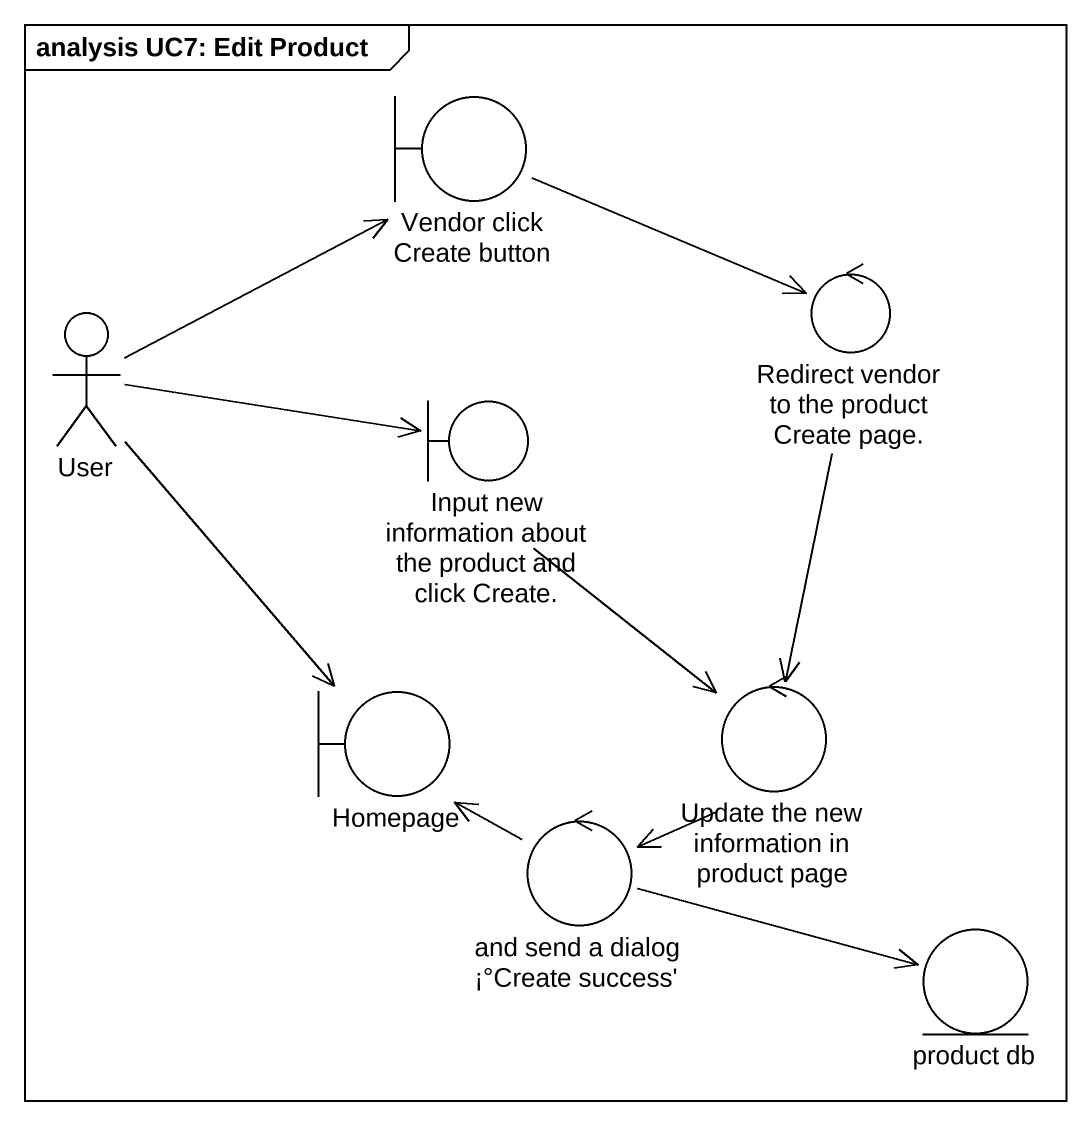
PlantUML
@startuml
mainframe analysis UC7: Edit Product
boundary "Vendor click Create button" as Vendor_click_Create_button
actor User
control "Redirect vendor to the product Create page." as Redirect_vendor_to_the
boundary "Input new information about the product and click Create." as Input_new_information_about
control "Update the new information in product page" as Update_the_new_information
boundary Homepage
control "and send a dialog ¡°Create success'" as and_send_a_dialog_Create
entity "product db" as product_db
Vendor_click_Create_button -right-> Redirect_vendor_to_the
User -up-> Vendor_click_Create_button
User -right-> Input_new_information_about
User --> Homepage
Redirect_vendor_to_the --> Update_the_new_information
Input_new_information_about --> Update_the_new_information
Update_the_new_information --> and_send_a_dialog_Create
and_send_a_dialog_Create -up-> Homepage
and_send_a_dialog_Create -right-> product_db
@enduml
